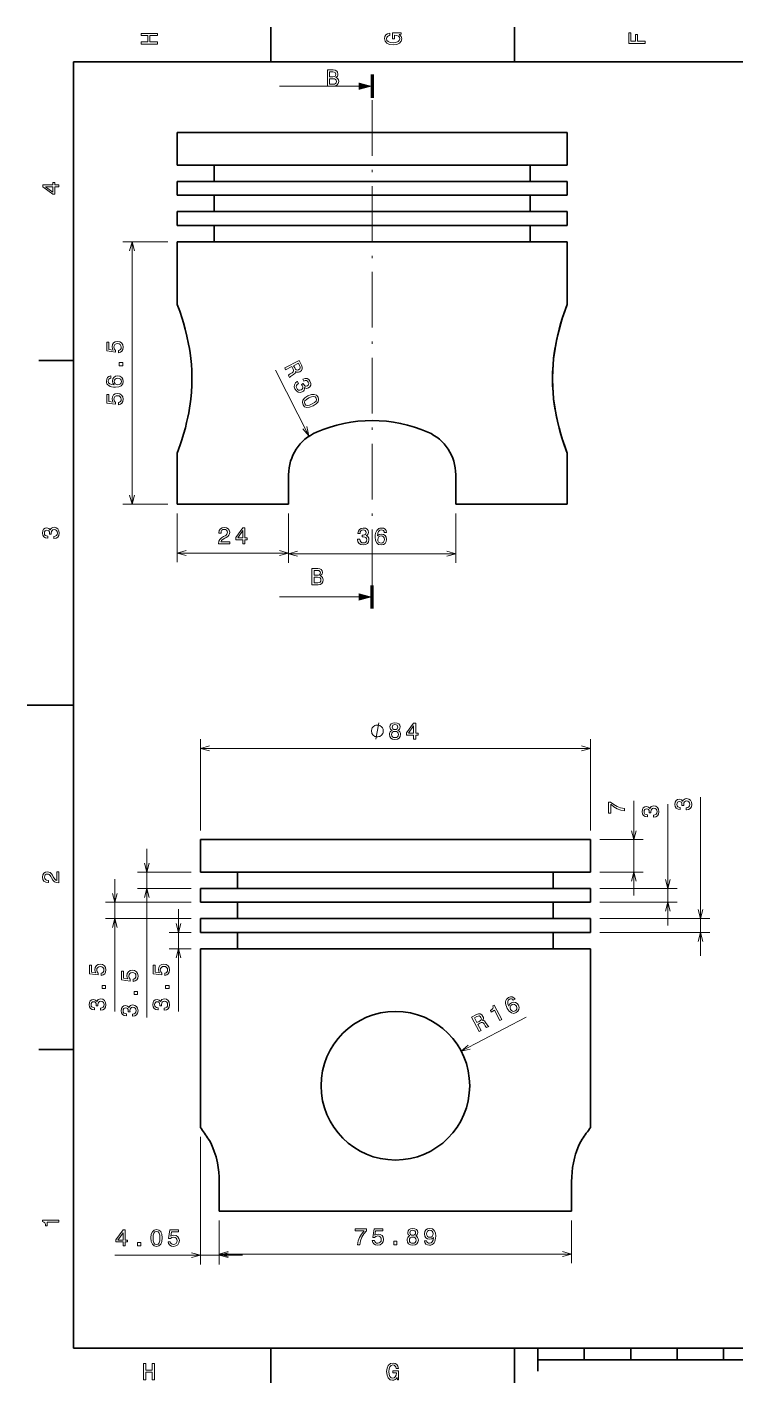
# Model space of a CAD drawing. Extents: x 0 to 420, y 0 to 297.
# Drawn here: x 0 to 152.6, y 2.5 to 294.5 of the extents above; entities that cross this region are included whole.
import ezdxf

# ---------------------------------------------------------------- set-up
doc = ezdxf.new("R2010")
doc.units = 0
doc.linetypes.add('DASHDOT', pattern=[18.5, 12, -3, 0.5, -3])

msp = doc.modelspace()

# ---------------------------------------------------------------- linework, layer by layer
at = {"color": 7, "lineweight": 35, "ltscale": 0.1875}
for p, q in [((52.5, 287), (52.5, 294.5)), ((105, 287), (105, 294.5)), ((10, 222.7), (2.5, 222.7)), ((10, 74.3), (2.5, 74.3)), ((52.5, 10), (52.5, 2.5)), ((105, 10), (105, 2.5))]:
    msp.add_line(p, q, dxfattribs=at)
at = {"color": 7, "lineweight": 35}
for p, q in [((410, 287), (10, 287)), ((10, 287), (10, 10)), ((116.32, 271.77), (32.32, 271.77)), ((116.32, 264.77), (37.46, 264.77)), ((116.32, 261.27), (37.46, 261.27)), ((116.32, 258.27), (37.46, 258.27)), ((116.32, 254.77), (37.46, 254.77)), ((116.32, 251.77), (37.46, 251.77)), ((116.32, 248.27), (37.46, 248.27)), ((56.32, 191.77), (32.32, 191.77)), ((116.32, 191.77), (92.32, 191.77)), ((79.32, 119.5), (37.32, 119.5)), ((121.32, 119.5), (79.32, 119.5)), ((79.32, 112.5), (37.32, 112.5)), ((99.45, 112.5), (79.32, 112.5)), ((121.32, 112.5), (99.45, 112.5)), ((79.32, 109), (37.32, 109)), ((99.45, 109), (79.32, 109)), ((121.32, 109), (99.45, 109)), ((79.32, 106), (37.32, 106)), ((99.45, 106), (79.32, 106)), ((121.32, 106), (99.45, 106)), ((79.32, 102.5), (37.32, 102.5)), ((99.45, 102.5), (79.32, 102.5)), ((121.32, 102.5), (99.45, 102.5)), ((79.32, 99.5), (37.32, 99.5)), ((99.45, 99.5), (79.32, 99.5)), ((121.32, 99.5), (99.45, 99.5)), ((79.32, 96), (37.32, 96)), ((37.32, 57.5), (37.32, 96)), ((99.45, 96), (79.32, 96)), ((121.32, 96), (99.45, 96)), ((121.32, 57.5), (121.32, 96)), ((79.32, 39.5), (41.37, 39.5)), ((117.26, 39.5), (79.32, 39.5)), ((10, 10), (410, 10)), ((110, 7.5), (310, 7.5))]:
    msp.add_line(p, q, dxfattribs=at)
at = {"color": 7, "lineweight": 100, "ltscale": 0.125}
for p, q in [((74.32, 284.27), (74.32, 279.27)), ((74.32, 169.27), (74.32, 174.27))]:
    msp.add_line(p, q, dxfattribs=at)
at = {"color": 7, "lineweight": 13, "ltscale": 0.427556}
for p, q in [((71.42, 281.77), (54.32, 281.77)), ((71.42, 171.77), (54.32, 171.77))]:
    msp.add_line(p, q, dxfattribs=at)
at = {"color": 7, "linetype": 'DASHDOT', "lineweight": 13}
msp.add_line((74.32, 174.27), (74.32, 279.27), dxfattribs=at)
at = {"color": 7, "lineweight": 35, "ltscale": 0.175}
for p, q in [((32.32, 264.77), (32.32, 271.77)), ((116.32, 264.77), (116.32, 271.77)), ((37.32, 112.5), (37.32, 119.5)), ((121.32, 112.5), (121.32, 119.5))]:
    msp.add_line(p, q, dxfattribs=at)
at = {"color": 7, "lineweight": 35, "ltscale": 0.128538}
for p, q in [((37.46, 264.77), (32.32, 264.77)), ((37.46, 261.27), (32.32, 261.27)), ((37.46, 258.27), (32.32, 258.27)), ((37.46, 254.77), (32.32, 254.77)), ((37.46, 251.77), (32.32, 251.77)), ((37.46, 248.27), (32.32, 248.27))]:
    msp.add_line(p, q, dxfattribs=at)
at = {"color": 7, "lineweight": 35, "ltscale": 0.0875}
for p, q in [((40.32, 261.27), (40.32, 264.77)), ((108.32, 261.27), (108.32, 264.77)), ((40.32, 254.77), (40.32, 258.27)), ((108.32, 254.77), (108.32, 258.27)), ((40.32, 248.27), (40.32, 251.77)), ((108.32, 248.27), (108.32, 251.77)), ((45.32, 109), (45.32, 112.5)), ((113.32, 109), (113.32, 112.5)), ((45.32, 102.5), (45.32, 106)), ((113.32, 102.5), (113.32, 106)), ((45.32, 96), (45.32, 99.5)), ((113.32, 96), (113.32, 99.5))]:
    msp.add_line(p, q, dxfattribs=at)
at = {"color": 7, "lineweight": 35, "ltscale": 0.075}
for p, q in [((32.32, 258.27), (32.32, 261.27)), ((116.32, 258.27), (116.32, 261.27)), ((32.32, 251.77), (32.32, 254.77)), ((116.32, 251.77), (116.32, 254.77)), ((37.32, 106), (37.32, 109)), ((121.32, 106), (121.32, 109)), ((37.32, 99.5), (37.32, 102.5)), ((121.32, 99.5), (121.32, 102.5))]:
    msp.add_line(p, q, dxfattribs=at)
at = {"color": 7, "lineweight": 13, "ltscale": 0.243038}
for p, q in [((30.32, 248.27), (20.6, 248.27)), ((30.32, 191.77), (20.6, 191.77))]:
    msp.add_line(p, q, dxfattribs=at)
at = {"color": 7, "lineweight": 13}
for p, q in [((22.6, 191.77), (22.6, 248.27)), ((32.32, 181.23), (56.32, 181.23)), ((56.32, 181.09), (92.32, 181.09)), ((37.32, 139.16), (121.32, 139.16)), ((145.05, 94.5), (145.05, 128.68)), ((130.66, 107.5), (130.66, 127.89)), ((137.98, 101), (137.98, 127.11)), ((25.78, 81.21), (25.78, 117.5)), ((18.88, 82.51), (18.88, 111)), ((32.58, 82.51), (32.58, 104.5)), ((123.32, 102.5), (147.05, 102.5)), ((123.32, 99.5), (147.05, 99.5)), ((37.32, 55.5), (37.32, 28)), ((18.88, 30), (46.37, 30)), ((41.37, 30.25), (117.26, 30.25))]:
    msp.add_line(p, q, dxfattribs=at)
at = {"color": 7, "lineweight": 35, "ltscale": 0.3375}
for p, q in [((32.32, 234.77), (32.32, 248.27)), ((116.32, 234.77), (116.32, 248.27))]:
    msp.add_line(p, q, dxfattribs=at)
at = {"color": 40, "lineweight": 13, "ltscale": 0.395202}
for p, q in [((60.69, 206.5), (53.51, 220.58)), ((93.49, 73.92), (107.5, 81.25))]:
    msp.add_line(p, q, dxfattribs=at)
at = {"color": 7, "lineweight": 35, "ltscale": 0.275}
for p, q in [((32.32, 191.77), (32.32, 202.77)), ((116.32, 191.77), (116.32, 202.77))]:
    msp.add_line(p, q, dxfattribs=at)
at = {"color": 7, "lineweight": 35, "ltscale": 0.158258}
for p, q in [((56.32, 198.1), (56.32, 191.77)), ((92.32, 198.1), (92.32, 191.77)), ((41.37, 45.83), (41.37, 39.5)), ((117.26, 45.83), (117.26, 39.5)), ((117.26, 45.83), (117.26, 39.5))]:
    msp.add_line(p, q, dxfattribs=at)
at = {"color": 7, "lineweight": 35, "ltscale": 0.35}
msp.add_line((42.32, 191.77), (56.32, 191.77), dxfattribs=at)
at = {"color": 7, "lineweight": 13, "ltscale": 0.263597}
for p, q in [((32.32, 189.77), (32.32, 179.23)), ((56.32, 189.77), (56.32, 179.23))]:
    msp.add_line(p, q, dxfattribs=at)
at = {"color": 7, "lineweight": 13, "ltscale": 0.267073}
for p, q in [((56.32, 189.77), (56.32, 179.09)), ((92.32, 189.77), (92.32, 179.09))]:
    msp.add_line(p, q, dxfattribs=at)
at = {"color": 7, "lineweight": 35, "ltscale": 0.25}
msp.add_line((10, 148.5), (0, 148.5), dxfattribs=at)
at = {"color": 7, "lineweight": 13, "ltscale": 0.491517}
for p, q in [((37.32, 121.5), (37.32, 141.16)), ((121.32, 121.5), (121.32, 141.16))]:
    msp.add_line(p, q, dxfattribs=at)
at = {"color": 7, "lineweight": 13, "ltscale": 0.233609}
for p, q in [((123.32, 119.5), (132.66, 119.5)), ((123.32, 112.5), (132.66, 112.5))]:
    msp.add_line(p, q, dxfattribs=at)
at = {"color": 7, "lineweight": 13, "ltscale": 0.288288}
for p, q in [((35.32, 112.5), (23.78, 112.5)), ((35.32, 109), (23.78, 109))]:
    msp.add_line(p, q, dxfattribs=at)
at = {"color": 7, "lineweight": 13, "ltscale": 0.416684}
for p, q in [((123.32, 109), (139.98, 109)), ((123.32, 106), (139.98, 106))]:
    msp.add_line(p, q, dxfattribs=at)
at = {"color": 7, "lineweight": 13, "ltscale": 0.460831}
for p, q in [((35.32, 106), (16.88, 106)), ((35.32, 102.5), (16.88, 102.5))]:
    msp.add_line(p, q, dxfattribs=at)
at = {"color": 7, "lineweight": 13, "ltscale": 0.11829}
for p, q in [((35.32, 99.5), (30.58, 99.5)), ((35.32, 96), (30.58, 96))]:
    msp.add_line(p, q, dxfattribs=at)
at = {"color": 7, "lineweight": 13, "ltscale": 0.237416}
msp.add_line((41.37, 37.5), (41.37, 28), dxfattribs=at)
at = {"color": 7, "lineweight": 13, "ltscale": 0.231116}
for p, q in [((41.37, 37.5), (41.37, 28.25)), ((117.26, 37.5), (117.26, 28.25))]:
    msp.add_line(p, q, dxfattribs=at)
at = {"color": 7, "lineweight": 35, "ltscale": 0.125}
msp.add_line((110, 10), (110, 5), dxfattribs=at)
at = {"color": 7, "lineweight": 35, "ltscale": 0.0625}
for p, q in [((120, 10), (120, 7.5)), ((130, 10), (130, 7.5)), ((140, 10), (140, 7.5)), ((150, 10), (150, 7.5))]:
    msp.add_line(p, q, dxfattribs=at)
at = {"color": 7, "lineweight": 13}
for points in [[(28.08, 290.83), (28.08, 291.3), (26.44, 291.3), (26.44, 292.7), (28.08, 292.7), (28.08, 293.16), (24.58, 293.16), (24.58, 292.7), (26.01, 292.7), (26.01, 291.3), (24.58, 291.3), (24.58, 290.83)], [(80.11, 292.92), (80.58, 293.01), (80.58, 293.26), (78.69, 293.26), (78.69, 291.98), (79.12, 291.98), (79.12, 292.77), (79.15, 292.77), (79.61, 292.71), (79.96, 292.55), (80.17, 292.3), (80.25, 291.99), (80.15, 291.65), (79.88, 291.38), (79.43, 291.21), (78.82, 291.15), (78.21, 291.21), (77.76, 291.38), (77.49, 291.65), (77.39, 292.02), (77.44, 292.27), (77.58, 292.48), (77.82, 292.63), (78.14, 292.72), (78.14, 293.22), (77.65, 293.08), (77.29, 292.84), (77.07, 292.49), (76.99, 292.05), (77.11, 291.48), (77.48, 291.04), (78.06, 290.76), (78.83, 290.67), (79.61, 290.76), (80.19, 291.04), (80.56, 291.45), (80.68, 291.96), (80.64, 292.25), (80.54, 292.51), (80.36, 292.73)], [(133.08, 290.97), (133.08, 291.44), (131.47, 291.44), (131.47, 292.91), (131.06, 292.91), (131.06, 291.44), (130.01, 291.44), (130.01, 293.25), (129.58, 293.25), (129.58, 290.97)], [(66.47, 283.66), (66.82, 283.95), (66.91, 284.15), (66.94, 284.39), (66.87, 284.77), (66.68, 285.04), (66.36, 285.21), (65.92, 285.27), (64.67, 285.27), (64.67, 281.77), (65.99, 281.77), (66.46, 281.84), (66.8, 282.05), (67.02, 282.38), (67.1, 282.82), (67.05, 283.12), (66.93, 283.36), (66.73, 283.55)], [(65.82, 283.82), (65.14, 283.82), (65.14, 284.85), (65.86, 284.85), (66.13, 284.82), (66.33, 284.73), (66.44, 284.57), (66.48, 284.34), (66.44, 284.11), (66.32, 283.95), (66.11, 283.85)], [(65.93, 282.19), (65.14, 282.19), (65.14, 283.39), (65.89, 283.39), (66.2, 283.36), (66.43, 283.25), (66.57, 283.07), (66.61, 282.81), (66.57, 282.53), (66.44, 282.34), (66.23, 282.22)], [(6.83, 260.08), (6.83, 260.53), (5.97, 260.53), (5.97, 261.03), (5.56, 261.03), (5.56, 260.53), (3.41, 260.53), (3.41, 260.07), (5.52, 258.54), (5.97, 258.54), (5.97, 260.08)], [(5.56, 258.96), (3.99, 260.08), (5.56, 260.08)], [(19.68, 224.37), (20.1, 224.48), (20.42, 224.73), (20.62, 225.09), (20.7, 225.56), (20.61, 226.07), (20.36, 226.47), (19.97, 226.72), (19.46, 226.81), (18.99, 226.73), (18.62, 226.49), (18.39, 226.11), (18.3, 225.62), (18.36, 225.24), (18.53, 224.95), (17.59, 225.09), (17.59, 226.62), (17.17, 226.62), (17.17, 224.75), (19.03, 224.47), (19.03, 224.88), (18.79, 225.17), (18.71, 225.54), (18.76, 225.87), (18.92, 226.11), (19.17, 226.27), (19.49, 226.33), (19.8, 226.27), (20.05, 226.11), (20.21, 225.86), (20.26, 225.54), (20.23, 225.28), (20.11, 225.07), (19.93, 224.92), (19.68, 224.84)], [(20.6, 221.54), (20.6, 222.24), (19.85, 222.24), (19.85, 221.54)], [(18.04, 219.36), (17.63, 219.27), (17.33, 219.04), (17.14, 218.7), (17.07, 218.26), (17.11, 217.96), (17.2, 217.7), (17.36, 217.48), (17.58, 217.28), (17.86, 217.13), (18.2, 217.02), (18.59, 216.95), (19.04, 216.93), (19.76, 217.01), (20.28, 217.26), (20.59, 217.66), (20.7, 218.2), (20.61, 218.69), (20.37, 219.06), (20, 219.31), (19.52, 219.39), (19.04, 219.31), (18.67, 219.07), (18.44, 218.72), (18.36, 218.27), (18.46, 217.79), (18.75, 217.44), (18.2, 217.51), (17.8, 217.67), (17.56, 217.92), (17.48, 218.26), (17.52, 218.52), (17.63, 218.71), (17.8, 218.83), (18.04, 218.9)], [(19.53, 218.9), (19.85, 218.85), (20.09, 218.71), (20.25, 218.48), (20.3, 218.2), (20.25, 217.9), (20.09, 217.67), (19.85, 217.53), (19.53, 217.48), (19.22, 217.53), (18.98, 217.67), (18.83, 217.9), (18.78, 218.22), (18.83, 218.49), (18.98, 218.71), (19.21, 218.85)], [(19.68, 213.17), (20.1, 213.28), (20.42, 213.52), (20.62, 213.89), (20.7, 214.35), (20.61, 214.86), (20.36, 215.26), (19.97, 215.51), (19.46, 215.61), (18.99, 215.52), (18.62, 215.28), (18.39, 214.9), (18.3, 214.41), (18.36, 214.03), (18.53, 213.74), (17.59, 213.88), (17.59, 215.41), (17.17, 215.41), (17.17, 213.54), (19.03, 213.27), (19.03, 213.67), (18.79, 213.96), (18.71, 214.34), (18.76, 214.66), (18.92, 214.91), (19.17, 215.06), (19.49, 215.12), (19.8, 215.06), (20.05, 214.9), (20.21, 214.65), (20.26, 214.34), (20.23, 214.07), (20.11, 213.86), (19.93, 213.71), (19.68, 213.63)], [(5.73, 184.33), (5.77, 184.33), (6.25, 184.41), (6.62, 184.65), (6.85, 185.02), (6.93, 185.51), (6.85, 186.04), (6.63, 186.43), (6.27, 186.68), (5.82, 186.78), (5.52, 186.73), (5.28, 186.62), (5.09, 186.44), (4.96, 186.2), (4.68, 186.53), (4.25, 186.64), (3.86, 186.57), (3.56, 186.35), (3.37, 186), (3.31, 185.51), (3.39, 185.06), (3.61, 184.71), (3.96, 184.49), (4.43, 184.41), (4.47, 184.41), (4.47, 184.86), (4.15, 184.9), (3.91, 185.03), (3.77, 185.24), (3.72, 185.54), (3.76, 185.8), (3.87, 185.99), (4.04, 186.11), (4.27, 186.15), (4.52, 186.11), (4.68, 185.99), (4.79, 185.78), (4.82, 185.49), (4.81, 185.29), (5.21, 185.29), (5.2, 185.54), (5.24, 185.86), (5.37, 186.09), (5.56, 186.24), (5.82, 186.29), (6.11, 186.23), (6.33, 186.08), (6.47, 185.85), (6.51, 185.54), (6.46, 185.23), (6.31, 184.99), (6.07, 184.85), (5.73, 184.79)], [(41.22, 183.23), (43.63, 183.23), (43.63, 183.66), (41.72, 183.66), (41.83, 183.9), (42.01, 184.09), (42.57, 184.45), (42.87, 184.6), (43.2, 184.82), (43.44, 185.07), (43.57, 185.37), (43.63, 185.71), (43.54, 186.13), (43.3, 186.46), (42.94, 186.68), (42.47, 186.75), (41.99, 186.67), (41.62, 186.43), (41.38, 186.05), (41.3, 185.55), (41.3, 185.48), (41.76, 185.48), (41.76, 185.52), (41.8, 185.86), (41.94, 186.12), (42.16, 186.28), (42.44, 186.33), (42.74, 186.28), (42.95, 186.16), (43.1, 185.96), (43.15, 185.71), (43.11, 185.48), (43.01, 185.28), (42.85, 185.11), (42.63, 184.96), (42.33, 184.8), (41.84, 184.49), (41.49, 184.15), (41.29, 183.75), (41.22, 183.24)], [(46.46, 183.23), (46.92, 183.23), (46.92, 184.09), (47.42, 184.09), (47.42, 184.5), (46.92, 184.5), (46.92, 186.65), (46.46, 186.65), (44.93, 184.54), (44.93, 184.09), (46.46, 184.09)], [(45.35, 184.5), (46.46, 186.07), (46.46, 184.5)], [(71.18, 184.19), (71.18, 184.15), (71.26, 183.67), (71.5, 183.3), (71.87, 183.07), (72.36, 182.99), (72.89, 183.07), (73.28, 183.29), (73.53, 183.65), (73.63, 184.1), (73.58, 184.4), (73.47, 184.64), (73.29, 184.83), (73.05, 184.96), (73.38, 185.24), (73.49, 185.67), (73.42, 186.06), (73.2, 186.36), (72.85, 186.55), (72.36, 186.61), (71.91, 186.53), (71.56, 186.31), (71.34, 185.96), (71.26, 185.49), (71.26, 185.45), (71.71, 185.45), (71.75, 185.78), (71.88, 186.01), (72.09, 186.15), (72.39, 186.2), (72.65, 186.16), (72.84, 186.05), (72.96, 185.88), (73, 185.65), (72.96, 185.4), (72.84, 185.24), (72.63, 185.13), (72.34, 185.1), (72.14, 185.11), (72.14, 184.71), (72.39, 184.72), (72.71, 184.68), (72.94, 184.55), (73.09, 184.36), (73.14, 184.1), (73.08, 183.81), (72.93, 183.59), (72.7, 183.46), (72.39, 183.41), (72.08, 183.46), (71.84, 183.61), (71.7, 183.85), (71.64, 184.19)], [(77.4, 185.64), (77.3, 186.05), (77.08, 186.36), (76.74, 186.55), (76.29, 186.61), (75.99, 186.58), (75.74, 186.48), (75.51, 186.32), (75.32, 186.1), (75.17, 185.83), (75.06, 185.49), (74.99, 185.09), (74.97, 184.64), (75.05, 183.92), (75.29, 183.4), (75.69, 183.09), (76.24, 182.99), (76.73, 183.08), (77.1, 183.31), (77.34, 183.69), (77.43, 184.16), (77.34, 184.64), (77.11, 185.01), (76.75, 185.24), (76.31, 185.32), (75.83, 185.22), (75.47, 184.93), (75.55, 185.49), (75.71, 185.89), (75.95, 186.12), (76.3, 186.2), (76.55, 186.16), (76.74, 186.06), (76.87, 185.88), (76.93, 185.64)], [(76.94, 184.16), (76.88, 183.84), (76.74, 183.6), (76.51, 183.44), (76.23, 183.38), (75.93, 183.44), (75.71, 183.59), (75.56, 183.83), (75.52, 184.15), (75.57, 184.46), (75.71, 184.7), (75.94, 184.85), (76.25, 184.91), (76.52, 184.85), (76.74, 184.71), (76.88, 184.47)], [(63.13, 176.29), (63.49, 176.58), (63.58, 176.78), (63.61, 177.02), (63.54, 177.4), (63.35, 177.67), (63.03, 177.83), (62.58, 177.9), (61.34, 177.9), (61.34, 174.4), (62.65, 174.4), (63.12, 174.47), (63.47, 174.67), (63.69, 175), (63.76, 175.44), (63.72, 175.74), (63.6, 175.99), (63.4, 176.17)], [(62.49, 176.44), (61.8, 176.44), (61.8, 177.48), (62.53, 177.48), (62.8, 177.45), (62.99, 177.36), (63.11, 177.2), (63.15, 176.97), (63.1, 176.74), (62.98, 176.57), (62.78, 176.47)], [(62.6, 174.81), (61.8, 174.81), (61.8, 176.02), (62.55, 176.02), (62.87, 175.98), (63.1, 175.88), (63.23, 175.7), (63.28, 175.43), (63.23, 175.16), (63.11, 174.96), (62.9, 174.85)], [(76.71, 142.91), (76.71, 143.03), (76.66, 143.26), (76.6, 143.43), (76.54, 143.55), (76.42, 143.73), (76.25, 143.9), (76.07, 144.02), (75.96, 144.08), (75.78, 144.13), (75.55, 144.19), (75.43, 144.19), (75.31, 144.19), (75.08, 144.13), (74.91, 144.08), (74.79, 144.02), (74.61, 143.9), (74.44, 143.73), (74.32, 143.55), (74.26, 143.43), (74.21, 143.26), (74.15, 143.03), (74.15, 142.91), (74.15, 142.79), (74.21, 142.56), (74.26, 142.38), (74.32, 142.27), (74.44, 142.09), (74.61, 141.92), (74.79, 141.8), (74.91, 141.74), (75.08, 141.68), (75.31, 141.62), (75.43, 141.62), (75.55, 141.62), (75.78, 141.68), (75.96, 141.74), (76.07, 141.8), (76.25, 141.92), (76.42, 142.09), (76.54, 142.27), (76.6, 142.38), (76.66, 142.56), (76.71, 142.79)], [(78.61, 143.04), (78.35, 142.9), (78.17, 142.71), (78.06, 142.46), (78.03, 142.16), (78.11, 141.71), (78.34, 141.37), (78.72, 141.14), (79.23, 141.06), (79.74, 141.14), (80.12, 141.37), (80.35, 141.71), (80.44, 142.16), (80.4, 142.46), (80.29, 142.71), (80.11, 142.9), (79.86, 143.04), (80.06, 143.17), (80.2, 143.33), (80.29, 143.53), (80.32, 143.78), (80.24, 144.14), (80.02, 144.43), (79.68, 144.61), (79.23, 144.68), (78.78, 144.61), (78.43, 144.43), (78.22, 144.14), (78.14, 143.78), (78.17, 143.53), (78.25, 143.33)], [(78.62, 143.74), (78.66, 143.96), (78.78, 144.13), (78.97, 144.24), (79.23, 144.28), (79.48, 144.24), (79.68, 144.13), (79.8, 143.96), (79.84, 143.74), (79.8, 143.51), (79.68, 143.34), (79.48, 143.22), (79.23, 143.19), (78.97, 143.23), (78.78, 143.34), (78.66, 143.51)], [(83.25, 141.16), (83.7, 141.16), (83.7, 142.03), (84.2, 142.03), (84.2, 142.43), (83.7, 142.43), (83.7, 144.58), (83.24, 144.58), (81.71, 142.47), (81.71, 142.03), (83.25, 142.03)], [(82.13, 142.43), (83.25, 144), (83.25, 142.43)], [(78.51, 142.17), (78.56, 142.44), (78.7, 142.64), (78.93, 142.77), (79.23, 142.82), (79.53, 142.77), (79.76, 142.64), (79.9, 142.44), (79.95, 142.17), (79.9, 141.88), (79.76, 141.67), (79.53, 141.53), (79.23, 141.48), (78.93, 141.53), (78.7, 141.67), (78.56, 141.88)], [(128.66, 125.68), (128.66, 126.18), (127.83, 126.35), (127.05, 126.64), (126.33, 127.06), (125.66, 127.6), (125.24, 127.6), (125.24, 125.2), (125.7, 125.2), (125.7, 127.11), (126.38, 126.56), (127.09, 126.14), (127.84, 125.85)], [(134.88, 124.32), (134.92, 124.32), (135.4, 124.4), (135.77, 124.64), (136, 125.01), (136.08, 125.51), (136, 126.03), (135.78, 126.43), (135.42, 126.68), (134.97, 126.77), (134.67, 126.73), (134.43, 126.62), (134.24, 126.44), (134.11, 126.19), (133.84, 126.52), (133.4, 126.64), (133.01, 126.56), (132.71, 126.35), (132.52, 125.99), (132.46, 125.51), (132.54, 125.05), (132.76, 124.71), (133.11, 124.48), (133.58, 124.4), (133.62, 124.4), (133.62, 124.85), (133.3, 124.89), (133.06, 125.02), (132.92, 125.24), (132.87, 125.53), (132.91, 125.8), (133.02, 125.99), (133.19, 126.1), (133.42, 126.15), (133.67, 126.1), (133.84, 125.98), (133.94, 125.77), (133.97, 125.48), (133.96, 125.29), (134.36, 125.29), (134.35, 125.53), (134.4, 125.85), (134.52, 126.09), (134.71, 126.23), (134.97, 126.28), (135.26, 126.22), (135.48, 126.08), (135.62, 125.85), (135.66, 125.54), (135.61, 125.22), (135.46, 124.99), (135.22, 124.84), (134.88, 124.79)], [(141.95, 125.89), (141.98, 125.89), (142.47, 125.97), (142.83, 126.21), (143.06, 126.58), (143.15, 127.07), (143.06, 127.6), (142.84, 127.99), (142.49, 128.24), (142.03, 128.33), (141.73, 128.29), (141.49, 128.18), (141.31, 128), (141.17, 127.76), (140.9, 128.09), (140.46, 128.2), (140.07, 128.13), (139.77, 127.91), (139.59, 127.56), (139.52, 127.07), (139.6, 126.62), (139.82, 126.27), (140.18, 126.04), (140.64, 125.97), (140.68, 125.97), (140.68, 126.42), (140.36, 126.46), (140.13, 126.59), (139.98, 126.8), (139.93, 127.1), (139.97, 127.36), (140.08, 127.55), (140.25, 127.67), (140.48, 127.71), (140.73, 127.67), (140.9, 127.55), (141, 127.34), (141.03, 127.05), (141.02, 126.85), (141.42, 126.85), (141.41, 127.1), (141.46, 127.42), (141.58, 127.65), (141.77, 127.79), (142.03, 127.84), (142.32, 127.79), (142.54, 127.64), (142.68, 127.41), (142.72, 127.1), (142.67, 126.79), (142.52, 126.55), (142.28, 126.41), (141.95, 126.35)], [(6.83, 110.17), (6.83, 112.58), (6.4, 112.58), (6.4, 110.67), (6.16, 110.78), (5.97, 110.96), (5.61, 111.52), (5.46, 111.82), (5.24, 112.15), (4.99, 112.39), (4.69, 112.52), (4.35, 112.58), (3.93, 112.49), (3.6, 112.25), (3.38, 111.89), (3.31, 111.42), (3.39, 110.94), (3.63, 110.57), (4.01, 110.33), (4.51, 110.25), (4.58, 110.25), (4.58, 110.71), (4.54, 110.71), (4.2, 110.75), (3.94, 110.89), (3.78, 111.11), (3.73, 111.39), (3.78, 111.69), (3.9, 111.9), (4.1, 112.05), (4.35, 112.1), (4.58, 112.06), (4.78, 111.96), (4.95, 111.8), (5.1, 111.58), (5.26, 111.28), (5.57, 110.79), (5.91, 110.44), (6.31, 110.24), (6.82, 110.17)], [(15.97, 90.25), (16.38, 90.36), (16.71, 90.61), (16.91, 90.97), (16.98, 91.43), (16.89, 91.94), (16.65, 92.34), (16.25, 92.59), (15.75, 92.69), (15.28, 92.6), (14.91, 92.36), (14.67, 91.98), (14.59, 91.49), (14.65, 91.11), (14.82, 90.82), (13.87, 90.96), (13.87, 92.5), (13.46, 92.5), (13.46, 90.63), (15.31, 90.35), (15.31, 90.75), (15.08, 91.04), (14.99, 91.42), (15.05, 91.74), (15.21, 91.99), (15.46, 92.14), (15.77, 92.2), (16.09, 92.14), (16.34, 91.98), (16.49, 91.74), (16.55, 91.42), (16.52, 91.15), (16.4, 90.94), (16.22, 90.79), (15.97, 90.72)], [(22.87, 88.95), (23.29, 89.06), (23.61, 89.31), (23.81, 89.67), (23.89, 90.14), (23.79, 90.64), (23.55, 91.04), (23.15, 91.3), (22.65, 91.39), (22.18, 91.31), (21.81, 91.06), (21.58, 90.68), (21.49, 90.2), (21.55, 89.82), (21.72, 89.52), (20.77, 89.67), (20.77, 91.2), (20.36, 91.2), (20.36, 89.33), (22.22, 89.05), (22.22, 89.45), (21.98, 89.75), (21.89, 90.12), (21.95, 90.44), (22.11, 90.69), (22.36, 90.85), (22.68, 90.9), (22.99, 90.85), (23.24, 90.68), (23.4, 90.44), (23.45, 90.12), (23.42, 89.85), (23.3, 89.65), (23.12, 89.49), (22.87, 89.42)], [(29.67, 90.25), (30.09, 90.37), (30.41, 90.61), (30.61, 90.98), (30.69, 91.44), (30.59, 91.95), (30.35, 92.35), (29.95, 92.6), (29.45, 92.7), (28.98, 92.61), (28.61, 92.37), (28.38, 91.99), (28.29, 91.5), (28.35, 91.12), (28.52, 90.83), (27.57, 90.97), (27.57, 92.5), (27.16, 92.5), (27.16, 90.63), (29.02, 90.36), (29.02, 90.76), (28.78, 91.05), (28.69, 91.42), (28.75, 91.75), (28.91, 91.99), (29.16, 92.15), (29.48, 92.21), (29.79, 92.15), (30.04, 91.99), (30.2, 91.74), (30.25, 91.42), (30.22, 91.16), (30.1, 90.95), (29.92, 90.8), (29.67, 90.72)], [(16.88, 87.41), (16.88, 88.11), (16.13, 88.11), (16.13, 87.41)], [(30.58, 87.42), (30.58, 88.12), (29.83, 88.12), (29.83, 87.42)], [(15.78, 82.76), (15.82, 82.76), (16.3, 82.84), (16.67, 83.07), (16.9, 83.45), (16.98, 83.94), (16.9, 84.46), (16.68, 84.86), (16.32, 85.11), (15.87, 85.2), (15.57, 85.16), (15.33, 85.05), (15.14, 84.87), (15.01, 84.63), (14.73, 84.95), (14.3, 85.07), (13.91, 84.99), (13.61, 84.78), (13.42, 84.42), (13.36, 83.94), (13.44, 83.49), (13.66, 83.14), (14.01, 82.91), (14.48, 82.84), (14.52, 82.84), (14.52, 83.28), (14.2, 83.32), (13.96, 83.46), (13.82, 83.67), (13.77, 83.97), (13.81, 84.23), (13.92, 84.42), (14.09, 84.54), (14.32, 84.58), (14.57, 84.54), (14.73, 84.41), (14.84, 84.2), (14.87, 83.92), (14.86, 83.72), (15.26, 83.72), (15.25, 83.97), (15.29, 84.28), (15.42, 84.52), (15.61, 84.66), (15.87, 84.71), (16.16, 84.66), (16.38, 84.51), (16.52, 84.28), (16.56, 83.97), (16.51, 83.65), (16.36, 83.42), (16.12, 83.27), (15.78, 83.22)], [(23.78, 86.12), (23.78, 86.81), (23.03, 86.81), (23.03, 86.12)], [(29.49, 82.76), (29.52, 82.76), (30, 82.84), (30.37, 83.08), (30.6, 83.45), (30.69, 83.95), (30.6, 84.47), (30.38, 84.87), (30.03, 85.12), (29.57, 85.21), (29.27, 85.17), (29.03, 85.06), (28.84, 84.88), (28.71, 84.63), (28.44, 84.96), (28, 85.08), (27.61, 85), (27.31, 84.78), (27.13, 84.43), (27.06, 83.95), (27.14, 83.49), (27.36, 83.15), (27.72, 82.92), (28.18, 82.84), (28.22, 82.84), (28.22, 83.29), (27.9, 83.33), (27.66, 83.46), (27.52, 83.67), (27.47, 83.97), (27.51, 84.23), (27.62, 84.43), (27.79, 84.54), (28.02, 84.59), (28.27, 84.54), (28.44, 84.42), (28.54, 84.21), (28.57, 83.92), (28.56, 83.73), (28.96, 83.73), (28.95, 83.97), (29, 84.29), (29.12, 84.53), (29.31, 84.67), (29.57, 84.72), (29.86, 84.66), (30.08, 84.52), (30.22, 84.29), (30.26, 83.98), (30.21, 83.66), (30.06, 83.43), (29.82, 83.28), (29.49, 83.23)], [(22.69, 81.46), (22.72, 81.46), (23.2, 81.54), (23.57, 81.78), (23.8, 82.15), (23.89, 82.64), (23.8, 83.17), (23.58, 83.56), (23.23, 83.81), (22.77, 83.9), (22.47, 83.86), (22.23, 83.75), (22.04, 83.57), (21.91, 83.33), (21.64, 83.66), (21.2, 83.77), (20.81, 83.7), (20.51, 83.48), (20.33, 83.13), (20.26, 82.64), (20.34, 82.19), (20.56, 81.84), (20.92, 81.61), (21.38, 81.54), (21.42, 81.54), (21.42, 81.99), (21.1, 82.03), (20.86, 82.16), (20.72, 82.37), (20.67, 82.67), (20.71, 82.93), (20.82, 83.12), (20.99, 83.24), (21.22, 83.28), (21.47, 83.24), (21.64, 83.12), (21.74, 82.91), (21.77, 82.62), (21.76, 82.42), (22.16, 82.42), (22.15, 82.67), (22.2, 82.99), (22.32, 83.22), (22.51, 83.36), (22.77, 83.41), (23.06, 83.36), (23.28, 83.21), (23.42, 82.98), (23.46, 82.67), (23.41, 82.36), (23.26, 82.12), (23.02, 81.98), (22.69, 81.92)], [(6.83, 37.11), (6.83, 37.57), (3.31, 37.57), (3.31, 37.23), (3.62, 37.13), (3.82, 36.95), (3.94, 36.68), (3.98, 36.29), (4.34, 36.29), (4.34, 37.11)], [(20.68, 32), (21.13, 32), (21.13, 32.87), (21.63, 32.87), (21.63, 33.27), (21.13, 33.27), (21.13, 35.43), (20.67, 35.43), (19.14, 33.31), (19.14, 32.87), (20.68, 32.87)], [(26.65, 33.71), (26.73, 32.92), (26.97, 32.35), (27.35, 32.01), (27.87, 31.9), (28.39, 32.01), (28.77, 32.35), (29, 32.92), (29.08, 33.71), (29, 34.5), (28.9, 34.81), (28.77, 35.07), (28.39, 35.41), (27.87, 35.53), (27.35, 35.41), (26.97, 35.06), (26.73, 34.5)], [(27.14, 33.71), (27.18, 34.32), (27.3, 34.76), (27.53, 35.02), (27.87, 35.11), (28.2, 35.02), (28.43, 34.76), (28.56, 34.32), (28.6, 33.71), (28.56, 33.1), (28.43, 32.66), (28.2, 32.4), (27.87, 32.31), (27.53, 32.4), (27.3, 32.66), (27.18, 33.1)], [(30.36, 32.91), (30.47, 32.5), (30.71, 32.18), (31.08, 31.98), (31.54, 31.9), (32.05, 31.99), (32.45, 32.24), (32.7, 32.63), (32.8, 33.14), (32.71, 33.6), (32.47, 33.97), (32.09, 34.21), (31.6, 34.3), (31.22, 34.24), (30.93, 34.07), (31.07, 35.01), (32.6, 35.01), (32.6, 35.43), (30.73, 35.43), (30.46, 33.57), (30.86, 33.57), (31.15, 33.81), (31.53, 33.89), (31.85, 33.84), (32.09, 33.68), (32.25, 33.43), (32.31, 33.11), (32.25, 32.79), (32.09, 32.55), (31.84, 32.39), (31.53, 32.33), (31.26, 32.37), (31.05, 32.49), (30.9, 32.67), (30.82, 32.91)], [(71.14, 32.25), (71.65, 32.25), (71.82, 33.09), (72.11, 33.86), (72.53, 34.58), (73.06, 35.26), (73.06, 35.68), (70.66, 35.68), (70.66, 35.22), (72.58, 35.22), (72.03, 34.54), (71.61, 33.83), (71.31, 33.07)], [(74.33, 33.17), (74.44, 32.75), (74.69, 32.43), (75.05, 32.23), (75.51, 32.15), (76.02, 32.24), (76.42, 32.49), (76.67, 32.88), (76.77, 33.39), (76.68, 33.86), (76.44, 34.22), (76.06, 34.46), (75.58, 34.55), (75.2, 34.49), (74.9, 34.32), (75.05, 35.26), (76.58, 35.26), (76.58, 35.68), (74.71, 35.68), (74.43, 33.82), (74.83, 33.82), (75.13, 34.06), (75.5, 34.14), (75.82, 34.09), (76.07, 33.93), (76.23, 33.68), (76.28, 33.36), (76.23, 33.04), (76.06, 32.8), (75.82, 32.64), (75.5, 32.59), (75.23, 32.62), (75.03, 32.74), (74.87, 32.92), (74.8, 33.17)], [(82.43, 34.14), (82.17, 34), (81.99, 33.8), (81.88, 33.55), (81.85, 33.26), (81.93, 32.81), (82.16, 32.46), (82.54, 32.24), (83.05, 32.15), (83.56, 32.24), (83.94, 32.46), (84.17, 32.81), (84.26, 33.26), (84.22, 33.55), (84.11, 33.8), (83.93, 34), (83.68, 34.14), (83.88, 34.26), (84.02, 34.43), (84.11, 34.63), (84.14, 34.88), (84.06, 35.23), (83.84, 35.52), (83.5, 35.71), (83.05, 35.78), (82.6, 35.71), (82.26, 35.52), (82.04, 35.23), (81.96, 34.88), (81.99, 34.63), (82.07, 34.43)], [(82.44, 34.84), (82.48, 35.06), (82.6, 35.23), (82.8, 35.33), (83.05, 35.37), (83.3, 35.33), (83.5, 35.23), (83.62, 35.06), (83.66, 34.84), (83.62, 34.61), (83.5, 34.43), (83.3, 34.32), (83.05, 34.28), (82.8, 34.32), (82.6, 34.43), (82.48, 34.61)], [(85.58, 33.12), (85.65, 32.72), (85.87, 32.41), (86.21, 32.22), (86.67, 32.15), (86.96, 32.19), (87.23, 32.28), (87.46, 32.43), (87.65, 32.66), (87.8, 32.93), (87.91, 33.28), (87.98, 33.67), (88, 34.12), (87.92, 34.84), (87.67, 35.35), (87.28, 35.67), (86.74, 35.78), (86.24, 35.69), (85.87, 35.45), (85.63, 35.07), (85.55, 34.6), (85.63, 34.12), (85.87, 33.75), (86.22, 33.52), (86.67, 33.44), (87.14, 33.54), (87.5, 33.83), (87.42, 33.27), (87.26, 32.87), (87.01, 32.64), (86.67, 32.56), (86.41, 32.6), (86.22, 32.71), (86.09, 32.88), (86.04, 33.12)], [(86.04, 34.61), (86.09, 34.92), (86.23, 35.17), (86.45, 35.32), (86.74, 35.38), (87.04, 35.32), (87.26, 35.17), (87.4, 34.93), (87.46, 34.61), (87.4, 34.3), (87.26, 34.06), (87.03, 33.91), (86.72, 33.86), (86.45, 33.91), (86.23, 34.06), (86.09, 34.29)], [(19.56, 33.27), (20.68, 34.84), (20.68, 33.27)], [(23.79, 32), (24.48, 32), (24.48, 32.75), (23.79, 32.75)], [(78.97, 32.25), (79.66, 32.25), (79.66, 33), (78.97, 33)], [(82.33, 33.27), (82.38, 33.53), (82.52, 33.74), (82.75, 33.87), (83.05, 33.91), (83.35, 33.87), (83.58, 33.74), (83.72, 33.53), (83.77, 33.27), (83.72, 32.98), (83.58, 32.76), (83.35, 32.62), (83.05, 32.58), (82.75, 32.62), (82.52, 32.76), (82.38, 32.98)], [(25.08, 3.17), (25.55, 3.17), (25.55, 4.81), (26.95, 4.81), (26.95, 3.17), (27.41, 3.17), (27.41, 6.67), (26.95, 6.67), (26.95, 5.24), (25.55, 5.24), (25.55, 6.67), (25.08, 6.67)], [(79.67, 3.64), (79.76, 3.17), (80.01, 3.17), (80.01, 5.06), (78.73, 5.06), (78.73, 4.63), (79.52, 4.63), (79.52, 4.6), (79.46, 4.14), (79.3, 3.79), (79.05, 3.58), (78.74, 3.5), (78.4, 3.6), (78.13, 3.87), (77.96, 4.32), (77.9, 4.93), (77.96, 5.54), (78.13, 5.99), (78.4, 6.26), (78.77, 6.36), (79.02, 6.31), (79.23, 6.17), (79.38, 5.93), (79.47, 5.61), (79.97, 5.61), (79.83, 6.1), (79.59, 6.46), (79.24, 6.68), (78.8, 6.76), (78.23, 6.64), (77.79, 6.27), (77.51, 5.69), (77.42, 4.92), (77.51, 4.14), (77.79, 3.56), (78.2, 3.19), (78.71, 3.07), (79, 3.11), (79.26, 3.21), (79.48, 3.39)]]:
    msp.add_lwpolyline(points, close=True, dxfattribs=at)
for points in [[(23.11, 246.34), (22.6, 248.27), (22.08, 246.34)], [(22.08, 193.7), (22.6, 191.77), (23.11, 193.7)], [(34.25, 181.74), (32.32, 181.23), (34.25, 180.71)], [(54.39, 180.71), (56.32, 181.23), (54.39, 181.74)], [(58.25, 181.6), (56.32, 181.09), (58.25, 180.57)], [(90.39, 180.57), (92.32, 181.09), (90.39, 181.6)], [(75.08, 141.16), (75.78, 144.66)], [(39.25, 139.68), (37.32, 139.16), (39.25, 138.64)], [(119.38, 138.64), (121.32, 139.16), (119.38, 139.68)], [(130.14, 121.43), (130.66, 119.5), (131.18, 121.43)], [(25.27, 114.43), (25.78, 112.5), (26.3, 114.43)], [(131.18, 110.57), (130.66, 112.5), (130.14, 110.57)], [(26.3, 107.07), (25.78, 109), (25.27, 107.07)], [(137.47, 110.93), (137.98, 109), (138.5, 110.93)], [(18.37, 107.93), (18.88, 106), (19.4, 107.93)], [(138.5, 104.07), (137.98, 106), (137.47, 104.07)], [(19.4, 100.57), (18.88, 102.5), (18.37, 100.57)], [(144.53, 104.43), (145.05, 102.5), (145.56, 104.43)], [(32.07, 101.43), (32.58, 99.5), (33.1, 101.43)], [(145.56, 97.57), (145.05, 99.5), (144.53, 97.57)], [(33.1, 94.07), (32.58, 96), (32.07, 94.07)], [(35.38, 29.48), (37.32, 30), (35.38, 30.52)], [(43.3, 30.77), (41.37, 30.25), (43.3, 29.74)], [(43.3, 30.52), (41.37, 30), (43.3, 29.48)], [(115.33, 29.74), (117.26, 30.25), (115.33, 30.77)]]:
    msp.add_lwpolyline(points, dxfattribs=at)
at = {"color": 7, "lineweight": 35}
for points in [[(32.32, 202.77), (32.96, 204.55), (33.31, 205.61), (33.69, 206.84), (34.08, 208.22), (34.36, 209.34), (34.62, 210.51), (34.8, 211.45), (34.97, 212.41), (35.11, 213.37), (35.24, 214.36), (35.38, 215.87), (35.46, 217.41), (35.48, 218.96), (35.45, 220.51), (35.37, 221.81), (35.24, 223.1), (35.08, 224.36), (34.94, 225.29), (34.78, 226.19), (34.42, 227.93), (34.05, 229.41), (33.67, 230.78), (33.38, 231.72), (32.86, 233.29), (32.32, 234.77)], [(116.32, 234.77), (115.67, 232.99), (115.32, 231.93), (114.94, 230.7), (114.56, 229.32), (114.28, 228.2), (114.02, 227.03), (113.84, 226.09), (113.67, 225.13), (113.52, 224.17), (113.4, 223.18), (113.26, 221.67), (113.17, 220.13), (113.15, 218.58), (113.19, 217.03), (113.27, 215.73), (113.39, 214.44), (113.55, 213.18), (113.69, 212.25), (113.85, 211.35), (114.22, 209.61), (114.58, 208.13), (114.96, 206.76), (115.25, 205.82), (115.78, 204.25), (116.32, 202.77)], [(116.32, 202.77), (115.67, 204.55), (115.32, 205.61), (114.94, 206.84), (114.56, 208.22), (114.28, 209.34), (114.02, 210.51), (113.84, 211.45), (113.67, 212.41), (113.52, 213.37), (113.4, 214.36), (113.26, 215.87), (113.17, 217.41), (113.15, 218.96), (113.19, 220.51), (113.27, 221.81), (113.39, 223.1), (113.55, 224.36), (113.69, 225.29), (113.85, 226.19), (114.22, 227.93), (114.58, 229.41), (114.96, 230.78), (115.25, 231.72), (115.78, 233.29), (116.32, 234.77)], [(41.37, 45.83), (41.34, 46.87), (41.27, 47.91), (41.14, 48.92), (40.97, 49.91), (40.83, 50.54), (40.68, 51.16), (40.51, 51.75), (40.32, 52.32), (40.03, 53.11), (39.72, 53.83), (39.39, 54.47), (39.07, 54.99)], [(117.26, 45.83), (117.29, 46.87), (117.37, 47.91), (117.49, 48.92), (117.66, 49.91), (117.8, 50.54), (117.96, 51.16), (118.13, 51.75), (118.31, 52.32), (118.6, 53.11), (118.92, 53.83), (119.24, 54.47), (119.57, 54.99)], [(117.26, 45.83), (117.29, 46.87), (117.37, 47.91), (117.49, 48.92), (117.66, 49.91), (117.8, 50.54), (117.96, 51.16), (118.13, 51.75), (118.31, 52.32), (118.6, 53.11), (118.92, 53.83), (119.24, 54.47), (119.57, 54.99)]]:
    msp.add_lwpolyline(points, dxfattribs=at)
at = {"color": 40, "lineweight": 13}
for points in [[(55.47, 221.14), (55.68, 220.72), (57, 221.39), (57.22, 220.96), (57.36, 220.64), (57.4, 220.41), (57.31, 220.23), (57.07, 220.05), (56.67, 219.82), (56.42, 219.66), (56.29, 219.52), (56.53, 219.05), (56.62, 219.1), (56.69, 219.26), (56.91, 219.42), (57.39, 219.71), (57.73, 219.97), (57.79, 220.14), (57.79, 220.34), (58, 220.22), (58.22, 220.17), (58.46, 220.19), (58.71, 220.29), (59.06, 220.54), (59.25, 220.87), (59.27, 221.25), (59.12, 221.68), (58.59, 222.73)], [(58.68, 221.61), (58.79, 221.32), (58.8, 221.08), (58.71, 220.88), (58.48, 220.71), (58.2, 220.63), (57.98, 220.67), (57.79, 220.83), (57.63, 221.1), (57.38, 221.58), (58.42, 222.11)], [(58.22, 218.17), (58.18, 218.15), (57.79, 217.86), (57.57, 217.49), (57.54, 217.05), (57.68, 216.57), (58, 216.14), (58.38, 215.89), (58.8, 215.83), (59.25, 215.95), (59.5, 216.12), (59.66, 216.33), (59.75, 216.58), (59.76, 216.86), (60.15, 216.69), (60.59, 216.78), (60.9, 217.03), (61.07, 217.36), (61.08, 217.76), (60.91, 218.22), (60.64, 218.58), (60.28, 218.79), (59.86, 218.84), (59.41, 218.69), (59.38, 218.67), (59.58, 218.27), (59.89, 218.38), (60.16, 218.37), (60.38, 218.25), (60.56, 218.01), (60.64, 217.75), (60.63, 217.54), (60.53, 217.35), (60.35, 217.21), (60.11, 217.14), (59.9, 217.17), (59.72, 217.31), (59.56, 217.55), (59.47, 217.73), (59.12, 217.55), (59.24, 217.34), (59.35, 217.03), (59.35, 216.77), (59.23, 216.55), (59.03, 216.39), (58.74, 216.31), (58.48, 216.34), (58.26, 216.48), (58.08, 216.74), (57.98, 217.04), (58.01, 217.32), (58.15, 217.56), (58.43, 217.76)], [(60.48, 215.07), (59.81, 214.64), (59.41, 214.18), (59.28, 213.68), (59.42, 213.17), (59.76, 212.75), (60.23, 212.57), (60.84, 212.62), (61.58, 212.91), (62.25, 213.34), (62.48, 213.57), (62.65, 213.8), (62.78, 214.3), (62.65, 214.81), (62.31, 215.23), (61.83, 215.41), (61.22, 215.36)], [(60.7, 214.64), (61.26, 214.88), (61.71, 214.97), (62.04, 214.88), (62.28, 214.62), (62.35, 214.28), (62.22, 213.97), (61.89, 213.65), (61.36, 213.34), (60.8, 213.1), (60.35, 213.01), (60.02, 213.1), (59.79, 213.35), (59.71, 213.69), (59.84, 214.01), (60.17, 214.32)], [(105.11, 85.14), (104.84, 85.46), (104.5, 85.62), (104.11, 85.63), (103.69, 85.49), (103.44, 85.32), (103.25, 85.11), (103.13, 84.87), (103.06, 84.58), (103.05, 84.27), (103.11, 83.92), (103.23, 83.53), (103.42, 83.13), (103.83, 82.53), (104.29, 82.18), (104.79, 82.09), (105.32, 82.25), (105.71, 82.56), (105.93, 82.94), (105.97, 83.38), (105.83, 83.84), (105.53, 84.23), (105.15, 84.45), (104.73, 84.48), (104.3, 84.35), (103.92, 84.04), (103.74, 83.62), (103.55, 84.14), (103.5, 84.57), (103.61, 84.9), (103.88, 85.13), (104.12, 85.21), (104.34, 85.2), (104.53, 85.11), (104.7, 84.93)], [(97.34, 78.19), (97.76, 78.41), (97.07, 79.72), (97.5, 79.94), (97.82, 80.09), (98.05, 80.13), (98.23, 80.04), (98.41, 79.8), (98.65, 79.41), (98.81, 79.16), (98.95, 79.03), (99.42, 79.27), (99.37, 79.36), (99.2, 79.43), (99.05, 79.64), (98.75, 80.13), (98.48, 80.46), (98.32, 80.52), (98.11, 80.52), (98.23, 80.73), (98.28, 80.95), (98.26, 81.19), (98.16, 81.44), (97.9, 81.78), (97.57, 81.97), (97.19, 81.99), (96.76, 81.83), (95.72, 81.29)], [(101.84, 80.54), (102.24, 80.75), (100.61, 83.88), (100.3, 83.72), (100.37, 83.4), (100.3, 83.14), (100.11, 82.9), (99.79, 82.69), (99.96, 82.37), (100.68, 82.75)], [(105.4, 83.61), (105.49, 83.3), (105.48, 83.02), (105.36, 82.78), (105.13, 82.6), (104.84, 82.51), (104.57, 82.54), (104.33, 82.69), (104.14, 82.95), (104.04, 83.25), (104.05, 83.52), (104.19, 83.76), (104.44, 83.96), (104.71, 84.04), (104.97, 84.01), (105.2, 83.86)], [(96.84, 81.39), (97.13, 81.51), (97.36, 81.52), (97.57, 81.43), (97.73, 81.21), (97.83, 80.92), (97.79, 80.7), (97.62, 80.52), (97.35, 80.35), (96.88, 80.1), (96.33, 81.13)]]:
    msp.add_lwpolyline(points, close=True, dxfattribs=at)
for points in [[(59.35, 207.98), (60.69, 206.5), (60.27, 208.45)], [(94.96, 75.27), (93.49, 73.92), (95.44, 74.35)]]:
    msp.add_lwpolyline(points, dxfattribs=at)
at = {"color": 7, "lineweight": 35}
msp.add_circle((79.32, 66.5), 16, dxfattribs=at)
for centre, radius, start, end in [((74.32, 179.77), 30, 66.4218, 113.5782), ((66.32, 198.1), 10, 113.5782, 180), ((82.32, 198.1), 10, 360, 66.4218), ((-81.97, -27.76), 146.62, 34.3602, 35.5543), ((240.56, -27.73), 146.57, 144.4454, 145.6399)]:
    msp.add_arc(centre, radius, start, end, dxfattribs=at)
at = {"color": 7, "lineweight": 13}
for points in [[(71.42, 280.99), (74.32, 281.77), (71.42, 282.55)], [(71.42, 170.99), (74.32, 171.77), (71.42, 172.55)]]:
    msp.add_solid(points, dxfattribs=at)

doc.saveas('drawing.dxf')
